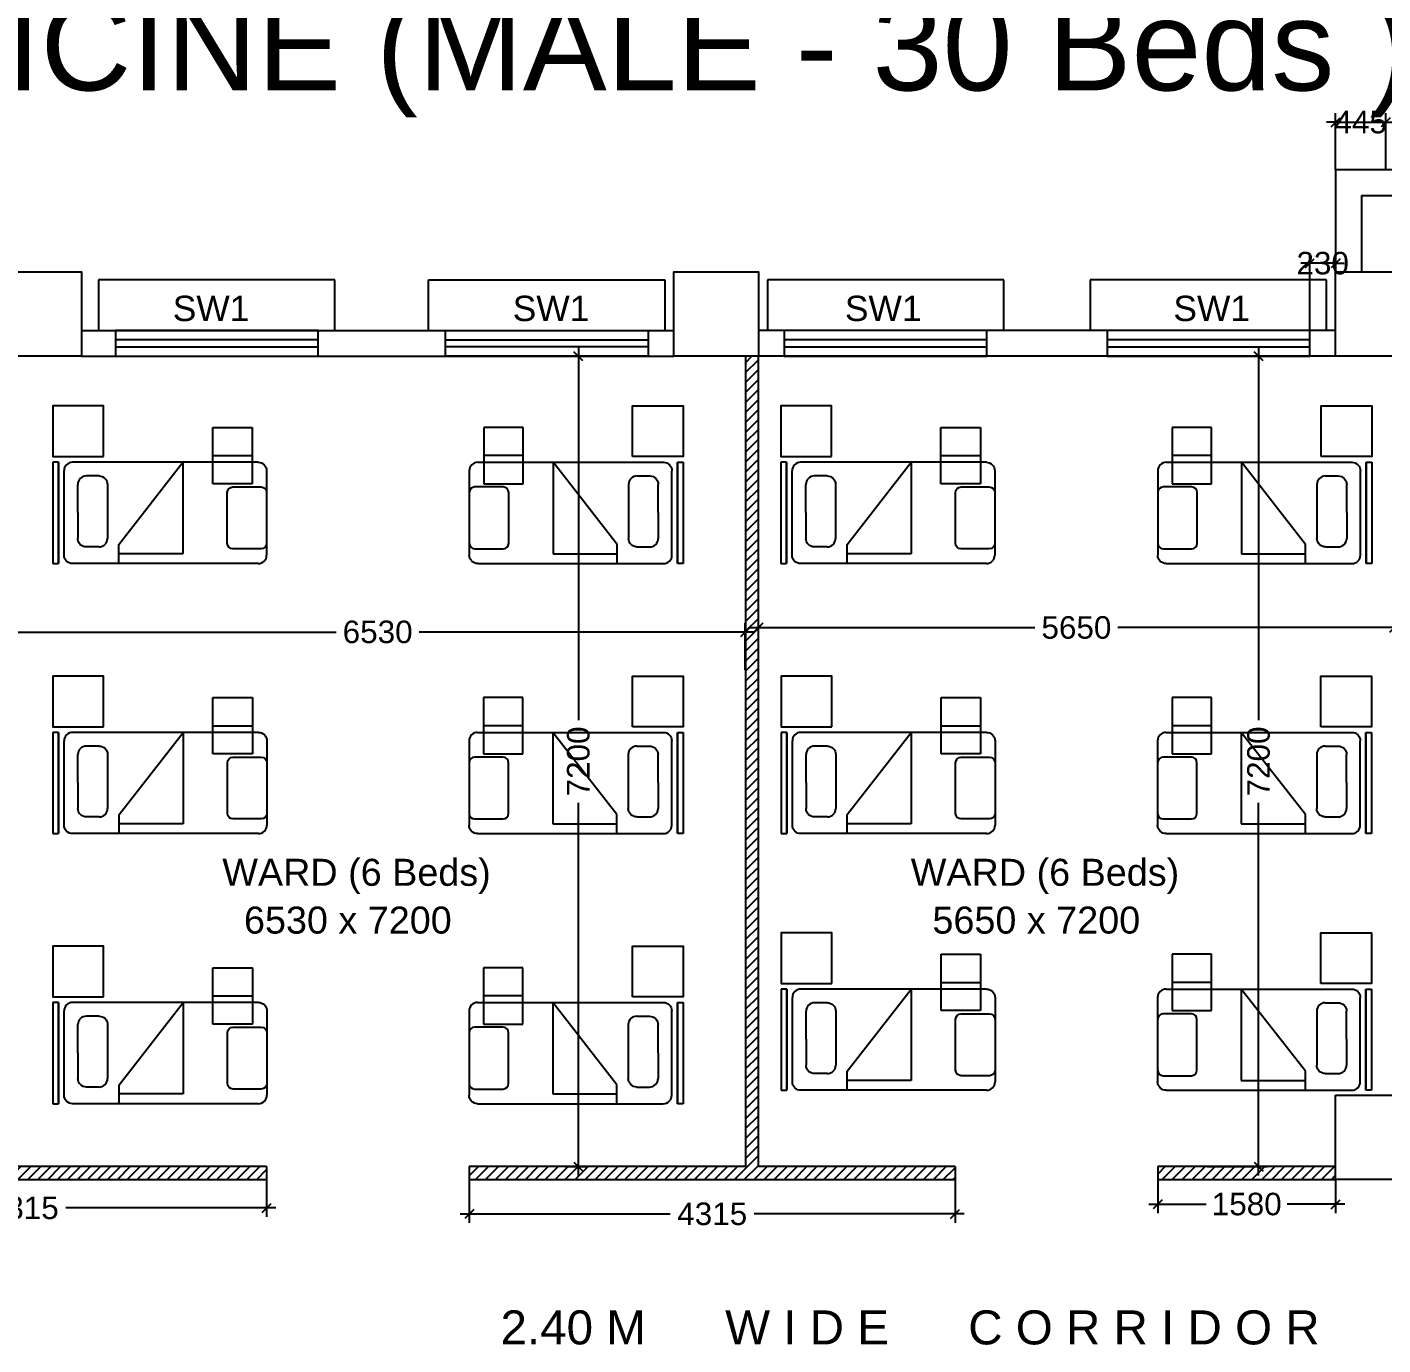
# Model space of a CAD drawing. Extents: x 7620542 to 7843793, y -6476226 to -6093835.
# Drawn here: x 7738926 to 7750969, y -6428428 to -6416719 of the extents above; entities that cross this region are included whole.
import ezdxf
from ezdxf.enums import TextEntityAlignment as Align

# ---------------------------------------------------------------- set-up
doc = ezdxf.new("R2010")
doc.units = 0
doc.header["$LTSCALE"] = 600
doc.header["$MEASUREMENT"] = 0
doc.header["$PDMODE"] = 35
doc.linetypes.add('HIDDEN', pattern=[0.375, 0.25, -0.125])
doc.layers.get('0').update_dxf_attribs({"linetype": 'CONTINUOUS'})
doc.layers.get('Defpoints').update_dxf_attribs({"linetype": 'CONTINUOUS'})
for name, color, linetype in [('Beds', 33, 'CONTINUOUS'), ('chajja', 7, 'CONTINUOUS'), ('DIM-TEXT', 8, 'CONTINUOUS'), ('joinery', 7, 'CONTINUOUS'), ('LA-column', 3, 'CONTINUOUS'), ('PARTI', 21, 'CONTINUOUS'), ('Room Dim', 1, 'CONTINUOUS'), ('TEXT', 6, 'CONTINUOUS'), ('TXT', 6, 'CONTINUOUS'), ('Walls', 7, 'CONTINUOUS'), ('Ward Hatch', 170, 'CONTINUOUS'), ('WIN', 151, 'CONTINUOUS'), ('Working Dim', 5, 'CONTINUOUS')]:
    doc.layers.add(name, color=color, linetype=linetype)
doc.styles.add('ari', font='arial.ttf')
doc.styles.add('ARIAL', font='arial.ttf')
doc.styles.add('RT', font='romant.shx')
doc.dimstyles.new('int. dim', dxfattribs={"dimtxt": 450, "dimasz": 80, "dimexe": 80, "dimexo": 0, "dimgap": 70, "dimtad": 0, "dimdec": 0, "dimzin": 12, "dimdsep": 46, "dimtxsty": 'ari', "dimblk": 'OBLIQUE', "dimcen": 2, "dimdle": 80, "dimclrd": 256, "dimclre": 256, "dimclrt": 6, "dimadec": 0, "dimazin": 0, "dimtfac": 1, "dimtdec": 0, "dimtix": 1, "dimtmove": 2, "dimatfit": 3, "dimfxl": 1, "dimtolj": 1, "dimtzin": 0, "dimlwd": -1, "dimlwe": -1, "dimarcsym": 0})
doc.dimstyles.new('TEXT', dxfattribs={"dimscale": 0, "dimtxt": 600, "dimasz": 300, "dimexe": 300, "dimexo": 30, "dimgap": 50, "dimtad": 0, "dimdec": 0, "dimzin": 0, "dimdsep": 46, "dimtxsty": 'RT', "dimblk": 'OBLIQUE', "dimcen": 0.09, "dimdle": 300, "dimclrd": 256, "dimclre": 256, "dimclrt": 170, "dimadec": 0, "dimazin": 0, "dimtfac": 1, "dimtdec": 0, "dimtofl": 0, "dimtmove": 2, "dimatfit": 3, "dimfxl": 1, "dimfrac": 2, "dimtolj": 1, "dimtzin": 0, "dimlwd": -1, "dimlwe": -1, "dimarcsym": 0})

# ---------------------------------------------------------------- blocks, each defined once
blk = doc.blocks.new('_Oblique')
at = {"color": 0, "linetype": 'ByBlock', "lineweight": -2}
blk.add_line((-0.5, -0.5), (0.5, 0.5), dxfattribs=at)
blk = doc.blocks.new('*D837')
at = {"layer": 'Defpoints', "color": 0, "linetype": 'Continuous', "transparency": 16777216}
for p in [(7720378.96163911, -6413864.705301546, -0.3481877750270144), (7761439.100324302, -6413784.818790153, -21.62170122658627), (7720378.96163911, -6414809.096521415)]:
    blk.add_point(p, dxfattribs=at)
at = {"layer": 'DIM-TEXT', "transparency": 16777216}
for p, q in [((7720378.96163911, -6413864.705301546), (7720378.96163911, -6415109.096521415)), ((7761439.100324302, -6413784.818790153), (7761439.100324302, -6415109.096521415)), ((7720078.96163911, -6414809.096521415), (7730596.343311175, -6414809.096521415)), ((7761739.100324302, -6414809.096521415), (7751221.718652238, -6414809.096521415))]:
    blk.add_line(p, q, dxfattribs=at)
at = {"layer": 'DIM-TEXT', "linetype": 'Continuous', "transparency": 16777216, "xscale": 300, "yscale": 300, "zscale": 300, "rotation": 180}
blk.add_blockref('_Oblique', (7720378.96163911, -6414809.096521415), dxfattribs=at)
at = {"layer": 'DIM-TEXT', "linetype": 'Continuous', "transparency": 16777216, "xscale": 300, "yscale": 300, "zscale": 300}
blk.add_blockref('_Oblique', (7761439.100324302, -6414809.096521415), dxfattribs=at)
at = {"layer": 'DIM-TEXT', "color": 170, "linetype": 'Continuous', "transparency": 16777216, "insert": (7740909.030981706, -6414809.096521415), "char_height": 750, "attachment_point": 5, "style": 'ari'}
blk.add_mtext('\\A1;{\\H1.067x;GENERAL MEDICINE (MALE - 30 Beds )}', dxfattribs=at)
blk = doc.blocks.new('*D1217')
at = {"layer": 'Defpoints', "color": 0, "transparency": 16777216}
for p in [(7750993.924272475, -6417564.015048424), (7750548.973547445, -6417983.662586182), (7750993.924272475, -6417983.662499394)]:
    blk.add_point(p, dxfattribs=at)
at = {"layer": 'Working Dim', "transparency": 16777216}
for p, q in [((7750548.973547445, -6417983.662586182), (7750548.973547445, -6417484.015048424)), ((7750993.924272475, -6417983.662499394), (7750993.924272475, -6417484.015048424)), ((7750548.973547445, -6417564.015048424), (7750468.973547445, -6417564.015048424)), ((7750548.973547445, -6417564.015048424), (7750993.924272475, -6417564.015048424)), ((7750993.924272475, -6417564.015048424), (7751073.924272475, -6417564.015048424))]:
    blk.add_line(p, q, dxfattribs=at)
at = {"layer": 'Working Dim', "transparency": 16777216, "xscale": 80, "yscale": 80, "zscale": 80}
blk.add_blockref('_Oblique', (7750548.973547445, -6417564.015048424), dxfattribs=at)
at = {"layer": 'Working Dim', "transparency": 16777216, "xscale": 80, "yscale": 80, "zscale": 80, "rotation": 180}
blk.add_blockref('_Oblique', (7750993.924272475, -6417564.015048424), dxfattribs=at)
at = {"layer": 'Working Dim', "color": 6, "transparency": 16777216, "insert": (7750771.44890996, -6417564.015048424), "char_height": 200, "attachment_point": 5, "style": 'ari'}
blk.add_mtext('\\A1;445', dxfattribs=at)
blk = doc.blocks.new('*D1218')
at = {"layer": 'Defpoints', "color": 0, "transparency": 16777216}
for p in [(7752793.924272475, -6417564.015048424), (7750993.924272475, -6417983.662499394), (7752793.924272475, -6417983.662484102)]:
    blk.add_point(p, dxfattribs=at)
at = {"layer": 'Working Dim', "transparency": 16777216}
for p, q in [((7750993.924272475, -6417983.662499394), (7750993.924272475, -6417484.015048424)), ((7752793.924272475, -6417983.662484102), (7752793.924272475, -6417484.015048424)), ((7750913.924272475, -6417564.015048424), (7751535.042962789, -6417564.015048424)), ((7752873.924272475, -6417564.015048424), (7752252.805582161, -6417564.015048424))]:
    blk.add_line(p, q, dxfattribs=at)
at = {"layer": 'Working Dim', "transparency": 16777216, "xscale": 80, "yscale": 80, "zscale": 80, "rotation": 180}
blk.add_blockref('_Oblique', (7750993.924272475, -6417564.015048424), dxfattribs=at)
at = {"layer": 'Working Dim', "transparency": 16777216, "xscale": 80, "yscale": 80, "zscale": 80}
blk.add_blockref('_Oblique', (7752793.924272475, -6417564.015048424), dxfattribs=at)
at = {"layer": 'Working Dim', "color": 6, "transparency": 16777216, "insert": (7751893.924272475, -6417564.015048424), "char_height": 200, "attachment_point": 5, "style": 'ari'}
blk.add_mtext('\\A1;1800', dxfattribs=at)
blk = doc.blocks.new('*D2108')
at = {"layer": 'Defpoints', "color": 0, "linetype": 'Continuous', "transparency": 16777216}
for p in [(7720379.050685337, -6417001.407194145), (7720379.050685337, -6419313.591990284, -0.3481877750270144), (7761439.189370529, -6419393.478501678, -21.62170122658627)]:
    blk.add_point(p, dxfattribs=at)
at = {"layer": 'DIM-TEXT', "transparency": 16777216}
for p, q in [((7720379.050685337, -6419313.591990284), (7720379.050685337, -6416701.407194145)), ((7761439.189370529, -6419393.478501678), (7761439.189370529, -6416701.407194145)), ((7720079.050685337, -6417001.407194145), (7730596.432357402, -6417001.407194145)), ((7761739.189370529, -6417001.407194145), (7751221.807698465, -6417001.407194145))]:
    blk.add_line(p, q, dxfattribs=at)
at = {"layer": 'DIM-TEXT', "linetype": 'Continuous', "transparency": 16777216, "xscale": 300, "yscale": 300, "zscale": 300, "rotation": 180}
blk.add_blockref('_Oblique', (7720379.050685337, -6417001.407194145), dxfattribs=at)
at = {"layer": 'DIM-TEXT', "linetype": 'Continuous', "transparency": 16777216, "xscale": 300, "yscale": 300, "zscale": 300}
blk.add_blockref('_Oblique', (7761439.189370529, -6417001.407194145), dxfattribs=at)
at = {"layer": 'DIM-TEXT', "color": 170, "linetype": 'Continuous', "transparency": 16777216, "insert": (7740909.120027933, -6417001.407194145), "char_height": 750, "attachment_point": 5, "style": 'ari'}
blk.add_mtext('\\A1;{\\H1.067x;GENERAL MEDICINE (MALE - 30 Beds )}', dxfattribs=at)
blk = doc.blocks.new('*D2190')
at = {"layer": 'Defpoints', "color": 0, "transparency": 16777216}
for p in [(7750318.43225617, -6418817.175848828), (7750318.43225617, -6419413.912345083, 7.413710186609643), (7750548.973546243, -6419413.790342965)]:
    blk.add_point(p, dxfattribs=at)
at = {"layer": 'Working Dim', "transparency": 16777216}
for p, q in [((7750318.43225617, -6419413.912345083), (7750318.43225617, -6418737.175848828)), ((7750548.973546243, -6419413.790342965), (7750548.973546243, -6418737.175848828)), ((7750318.43225617, -6418817.175848828), (7750238.43225617, -6418817.175848828)), ((7750548.973546243, -6418817.175848828), (7750318.43225617, -6418817.175848828)), ((7750548.973546243, -6418817.175848828), (7750628.973546243, -6418817.175848828))]:
    blk.add_line(p, q, dxfattribs=at)
at = {"layer": 'Working Dim', "transparency": 16777216, "xscale": 80, "yscale": 80, "zscale": 80}
blk.add_blockref('_Oblique', (7750318.43225617, -6418817.175848828), dxfattribs=at)
at = {"layer": 'Working Dim', "transparency": 16777216, "xscale": 80, "yscale": 80, "zscale": 80, "rotation": 180}
blk.add_blockref('_Oblique', (7750548.973546243, -6418817.175848828), dxfattribs=at)
at = {"layer": 'Working Dim', "color": 6, "transparency": 16777216, "insert": (7750433.702901207, -6418817.175848828), "char_height": 200, "attachment_point": 5, "style": 'ari'}
blk.add_mtext('\\A1;230', dxfattribs=at)
blk = doc.blocks.new('A$C1D410D94')
at = {"layer": 'Beds', "color": 8, "linetype": 'Continuous', "ltscale": 5}
for p, q in [((-1253.926102783997, 437.637343761744), (-1203.926102785161, 437.6377056769562)), ((-1253.919588310178, -462.362656218931), (-1253.926102783997, 437.637343761744)), ((-1203.919588311343, -462.3622943037189), (-1203.926102785161, 437.6377056769562)), ((-1203.926102785161, 437.6377056769562), (-1203.926102785161, 437.6377056769562)), ((-1203.926102785161, 437.6377056769562), (-1203.919588311343, -462.3622943037189)), ((-1152.754933711258, 377.4819211837603), (-1153.926701267599, 362.6381627016236)), ((-1153.926701267599, 362.6381627016236), (-1153.921272539417, -387.3618372821947)), ((-1148.458160500042, 391.5444522855105), (-1152.754933711258, 377.4819211837603)), ((-1141.427003806457, 404.4351281794953), (-1148.458160500042, 391.5444522855105)), ((-1132.052085803123, 415.763321038452), (-1141.427003806457, 404.4351281794953)), ((-1120.724028662429, 425.1384030346526), (-1132.052085803123, 415.763321038452)), ((-1107.833454557112, 432.1697463407182), (-1120.724028662429, 425.1384030346526)), ((-1093.770985659445, 436.4667231292697), (-1107.833454557112, 432.1697463407182)), ((-1078.92724414228, 437.6387055728119), (-1093.770985659445, 436.4667231292697)), ((571.0727558141807, 437.6506487748119), (-1078.92724414228, 437.6387055728119)), ((-666.427244151826, 437.641691373312), (-666.4260226880433, 268.8916913769208)), ((571.0727558141807, 437.6506487748119), (585.5258892962011, 436.4788783909752)), ((585.5258892962011, 436.4788783909752), (599.5884203979513, 432.1821051796432)), ((599.5884203979513, 432.1821051796432), (612.4790962920524, 425.150948486058)), ((612.4790962920524, 425.150948486058), (623.8072891507763, 415.7760304827243)), ((623.8072891507763, 415.7760304827243), (633.182371146977, 404.4479733420303)), ((633.182371146977, 404.4479733420303), (640.2137144531589, 391.5573992365971)), ((640.2137144531589, 391.5573992365971), (644.5106912417104, 377.4949303390458)), ((644.5106912417104, 377.4949303390458), (646.0732986852527, 362.6511916492599)), ((646.0787274134345, -387.3488083346747), (646.0732986852527, 362.6511916492599)), ((-1026.582086067065, 243.1078344570706), (-1030.87885927828, 229.045303355204)), ((-1019.550929373479, 255.9985103510554), (-1026.582086067065, 243.1078344570706)), ((-1010.176011370146, 267.3267032098957), (-1019.550929373479, 255.9985103510554)), ((-998.8479542294517, 276.7017852060963), (-1010.176011370146, 267.3267032098957)), ((-985.9573801241349, 283.7331285122783), (-998.8479542294517, 276.7017852060963)), ((-971.8949112265836, 288.0301053008298), (-985.9573801241349, 283.7331285122783)), ((-957.0511697093025, 289.202087744372), (-971.8949112265836, 288.0301053008298)), ((-842.98866971198, 289.2029133634642), (-957.0511697093025, 289.202087744372)), ((-842.98866971198, 289.2029133634642), (-828.5355362298433, 288.0311429796275)), ((-828.5355362298433, 288.0311429796275), (-814.4730051280931, 283.7343697682955)), ((-814.4730051280931, 283.7343697682955), (-801.5823292341083, 276.7032130747103)), ((-801.5823292341083, 276.7032130747103), (-790.254136375268, 267.3282950713765)), ((-790.254136375268, 267.3282950713765), (-780.8790543790674, 256.0002379306825)), ((-780.8790543790674, 256.0002379306825), (-773.8477110730018, 243.1096638253657)), ((-773.8477110730018, 243.1096638253657), (-769.5507342844503, 229.047194927698)), ((-97.67661081347612, 350.1458081607707), (-666.4266108002048, 350.1416913751746)), ((-666.4260226880433, 268.8916913769208), (-97.67072969127915, -462.354191821767)), ((-97.67072969127915, -462.354191821767), (-97.67661081347612, 350.1458081607707)), ((-1030.87885927828, 229.045303355204), (-1032.050626834738, 214.2015448731836)), ((-1032.048964286689, -15.48595512192691), (-1032.050626834738, 214.2015448731836)), ((-769.5507342844503, 229.047194927698), (-767.9881268409081, 214.2034562379122)), ((-767.9846547167981, -265.4840437518433), (-767.9881268409081, 214.2034562379122)), ((-1032.048964286689, -15.48595512192691), (-1032.047154710628, -265.4859551164554)), ((-1030.875175094581, -279.939071633853), (-1032.047154710628, -265.4859551164554)), ((-1026.57819830603, -294.0015405314043), (-1030.875175094581, -279.939071633853)), ((-1019.546854999848, -306.8921146368374), (-1026.57819830603, -294.0015405314043)), ((-1010.171773003647, -318.220171777415), (-1019.546854999848, -306.8921146368374)), ((-998.8435801448068, -327.5950897808652), (-1010.171773003647, -318.220171777415)), ((-985.952904250822, -334.6262464744504), (-998.8435801448068, -327.5950897808652)), ((-971.8903731490718, -338.923019685666), (-985.952904250822, -334.6262464744504)), ((-957.0466118395561, -340.4854122421238), (-971.8903731490718, -338.923019685666)), ((-842.9841118422337, -340.4845866230316), (-957.0466118395561, -340.4854122421238)), ((-842.9841118422337, -340.4845866230316), (-828.5309981524479, -338.9219820068683)), ((-828.5309981524479, -338.9219820068683), (-814.4685292547802, -334.6250052183167)), ((-814.4685292547802, -334.6250052183167), (-801.5779551494634, -327.5936619122512)), ((-801.5779551494634, -327.5936619122512), (-790.2498980087694, -318.2185799160506)), ((-790.2498980087694, -318.2185799160506), (-780.8749800054356, -306.8903870572103)), ((-780.8749800054356, -306.8903870572103), (-773.8438233118504, -293.9997111631091)), ((-773.8438233118504, -293.9997111631091), (-769.5470501006348, -279.9371800613589)), ((-769.5470501006348, -279.9371800613589), (-767.9846547167981, -265.4840437518433)), ((-1203.919588311343, -462.3622943037189), (-1253.919588310178, -462.362656218931)), ((-1152.74929292337, -401.8149537994759), (-1153.921272539417, -387.3618372821947)), ((-1148.452316134819, -415.8774226971436), (-1152.74929292337, -401.8149537994759)), ((-1141.420972828753, -428.7679968024603), (-1148.452316134819, -415.8774226971436)), ((-1132.045890832553, -440.0960539431543), (-1141.420972828753, -428.7679968024603)), ((-1120.717697973712, -449.4709719466045), (-1132.045890832553, -440.0960539431543)), ((-1107.827022079728, -456.5021286401897), (-1120.717697973712, -449.4709719466045)), ((-1093.764490977861, -460.7989018514053), (-1107.827022079728, -456.5021286401897)), ((-1078.920729668462, -462.3612944077467), (-1093.764490977861, -460.7989018514053)), ((571.079270287999, -462.3493512058631), (-1078.920729668462, -462.3612944077467)), ((571.079270287999, -462.3493512058631), (585.5323839777848, -460.7867465896998)), ((585.5323839777848, -460.7867465896998), (599.5948528753361, -456.4897698011483)), ((599.5948528753361, -456.4897698011483), (612.4854269807693, -449.4584264950827)), ((612.4854269807693, -449.4584264950827), (623.8134841213468, -440.0833444988821)), ((623.8134841213468, -440.0833444988821), (633.1884021246806, -428.7551516400418)), ((633.1884021246806, -428.7551516400418), (640.2195588182658, -415.8644757459406)), ((640.2195588182658, -415.8644757459406), (644.5163320295978, -401.8019446441904)), ((644.5163320295978, -401.8019446441904), (646.0787274134345, -387.3488083346747))]:
    blk.add_line(p, q, dxfattribs=at)
at = {"layer": 'Beds', "color": 8, "linetype": 'HIDDEN', "ltscale": 100}
blk.add_line((167.6470826141303, -520.7527449331974), (517.6470826141303, -520.7527449331974), dxfattribs=at)
at = {"layer": 'Beds', "color": 8}
blk.add_lwpolyline([(646.0760130493436, -192.348808342882), (646.0760130491108, 257.6511916570889, 0.414213562373081), (596.0760130491108, 307.6511916570889), (346.0760130492272, 307.6511916571035, 0.414213562373095), (296.0760130492272, 257.6511916571035), (296.0760130492272, -192.3488083428965, 0.414213562373095), (346.0760130492272, -242.3488083428965), (596.0760130493436, -242.3488083428965, 0.4142135623731774)], format="xyb", close=True, dxfattribs=at)
at = {"layer": 'Beds', "color": 8, "linetype": 'HIDDEN', "ltscale": 100}
blk.add_lwpolyline([(517.6470826141303, -770.7527449331974), (517.6470826141303, -270.7527449331974), (167.6470826141303, -270.7527449331974), (167.6470826141303, -770.7527449331974)], close=True, dxfattribs=at)
at = {"layer": 'Beds', "color": 8, "linetype": 'Continuous', "ltscale": 5}
blk.add_lwpolyline([(-803.92393126362, -512.3593038972758), (-803.92393126362, -962.3593038972758), (-1253.92393126362, -962.3593038972758), (-1253.92393126362, -512.3593038972758)], close=True, dxfattribs=at)
blk = doc.blocks.new('*D2283')
at = {"layer": 'Defpoints', "color": 0, "transparency": 16777216}
for p in [(7745304.647528711, -6422093.635399173), (7738775.14674862, -6422429.699629301, 6.162107137963176), (7745304.647528711, -6422429.699629301, 6.162107138210558)]:
    blk.add_point(p, dxfattribs=at)
at = {"layer": 'Working Dim', "transparency": 16777216}
for p, q in [((7738775.14674862, -6422429.699629301), (7738775.14674862, -6422013.635399173)), ((7745304.647528711, -6422429.699629301), (7745304.647528711, -6422013.635399173)), ((7738695.14674862, -6422093.635399173), (7741671.056756673, -6422093.635399173)), ((7745384.647528711, -6422093.635399173), (7742408.737520657, -6422093.635399173))]:
    blk.add_line(p, q, dxfattribs=at)
at = {"layer": 'Working Dim', "transparency": 16777216, "xscale": 80, "yscale": 80, "zscale": 80, "rotation": 180}
blk.add_blockref('_Oblique', (7738775.14674862, -6422093.635399173), dxfattribs=at)
at = {"layer": 'Working Dim', "transparency": 16777216, "xscale": 80, "yscale": 80, "zscale": 80}
blk.add_blockref('_Oblique', (7745304.647528711, -6422093.635399173), dxfattribs=at)
at = {"layer": 'Working Dim', "color": 6, "transparency": 16777216, "insert": (7742039.897138665, -6422093.635399173), "char_height": 200, "attachment_point": 5, "style": 'ari'}
blk.add_mtext('\\A1;6530', dxfattribs=at)
blk = doc.blocks.new('*D2284')
at = {"layer": 'Defpoints', "color": 0, "transparency": 16777216}
for p in [(7743707.574208947, -6419643.758711589, 18.20108309086708), (7743823.073222604, -6419643.758711589), (7743707.574208947, -6426843.593708081, 3.259543983084619)]:
    blk.add_point(p, dxfattribs=at)
at = {"layer": 'Working Dim', "transparency": 16777216}
for p, q in [((7743707.574208947, -6419643.758711589), (7743903.073222604, -6419643.758711589)), ((7743823.073222604, -6419563.758711589), (7743823.073222604, -6422876.200084324)), ((7743823.073222604, -6426923.593708081), (7743823.073222604, -6423611.152335347)), ((7743707.574208947, -6426843.593708081), (7743903.073222604, -6426843.593708081))]:
    blk.add_line(p, q, dxfattribs=at)
at = {"layer": 'Working Dim', "transparency": 16777216, "xscale": 80, "yscale": 80, "zscale": 80}
for p, rotation in [((7743823.073222604, -6419643.758711589), 90), ((7743823.073222604, -6426843.593708081), 270)]:
    blk.add_blockref('_Oblique', p, dxfattribs=dict(at, rotation=rotation))
at = {"layer": 'Working Dim', "color": 6, "transparency": 16777216, "insert": (7743823.073222606, -6423243.676209834), "char_height": 200, "attachment_point": 5, "rotation": 90, "style": 'ari'}
blk.add_mtext('\\A1;7200', dxfattribs=at)
blk = doc.blocks.new('*D2285')
at = {"layer": 'Defpoints', "color": 0, "transparency": 16777216}
for p in [(7751071.148270493, -6422054.469952447), (7745421.647528711, -6422429.699629301, 6.162107138210558), (7751071.148270493, -6422429.693013943, 9.276813110405783)]:
    blk.add_point(p, dxfattribs=at)
at = {"layer": 'Working Dim', "transparency": 16777216}
for p, q in [((7745341.647528711, -6422054.469952447), (7747878.103220202, -6422054.469952447)), ((7745421.647528711, -6422429.699629301), (7745421.647528711, -6421974.469952447)), ((7751151.148270493, -6422054.469952447), (7748614.692579001, -6422054.469952447)), ((7751071.148270493, -6422429.693013943), (7751071.148270493, -6421974.469952447))]:
    blk.add_line(p, q, dxfattribs=at)
at = {"layer": 'Working Dim', "transparency": 16777216, "xscale": 80, "yscale": 80, "zscale": 80, "rotation": 180}
blk.add_blockref('_Oblique', (7745421.647528711, -6422054.469952447), dxfattribs=at)
at = {"layer": 'Working Dim', "transparency": 16777216, "xscale": 80, "yscale": 80, "zscale": 80}
blk.add_blockref('_Oblique', (7751071.148270493, -6422054.469952447), dxfattribs=at)
at = {"layer": 'Working Dim', "color": 6, "transparency": 16777216, "insert": (7748246.397899602, -6422054.469952447), "char_height": 200, "attachment_point": 5, "style": 'ari'}
blk.add_mtext('\\A1;5650', dxfattribs=at)
blk = doc.blocks.new('*D2286')
at = {"layer": 'Defpoints', "color": 0, "transparency": 16777216}
for p in [(7749419.147034422, -6419643.768441592, 19.91139215868331), (7749864.595096789, -6419643.768441592), (7749408.751002075, -6426843.593708081, 6.025734594742094)]:
    blk.add_point(p, dxfattribs=at)
at = {"layer": 'Working Dim', "transparency": 16777216}
for p, q in [((7749419.147034422, -6419643.768441592), (7749944.595096789, -6419643.768441592)), ((7749864.595096789, -6419563.768441592), (7749864.595096789, -6422876.204949326)), ((7749864.595096789, -6426923.593708081), (7749864.595096789, -6423611.157200349)), ((7749408.751002075, -6426843.593708081), (7749944.595096789, -6426843.593708081))]:
    blk.add_line(p, q, dxfattribs=at)
at = {"layer": 'Working Dim', "transparency": 16777216, "xscale": 80, "yscale": 80, "zscale": 80}
for p, rotation in [((7749864.595096789, -6419643.768441592), 90), ((7749864.595096789, -6426843.593708081), 270)]:
    blk.add_blockref('_Oblique', p, dxfattribs=dict(at, rotation=rotation))
at = {"layer": 'Working Dim', "color": 6, "transparency": 16777216, "insert": (7749864.595096791, -6423243.681074836), "char_height": 200, "attachment_point": 5, "rotation": 90, "style": 'ari'}
blk.add_mtext('\\A1;7200', dxfattribs=at)
blk = doc.blocks.new('*D2335')
at = {"layer": 'Defpoints', "color": 0, "transparency": 16777216}
for p in [(7736739.145288243, -6426958.593708081, 1.710439692402836), (7741054.145288243, -6426958.593708081, 1.710439692402836), (7736739.145288243, -6427211.346636321)]:
    blk.add_point(p, dxfattribs=at)
at = {"layer": 'Working Dim', "transparency": 16777216}
for p, q in [((7736739.145288243, -6426958.593708081), (7736739.145288243, -6427291.346636321)), ((7741054.145288243, -6426958.593708081), (7741054.145288243, -6427291.346636321)), ((7736659.145288243, -6427211.346636321), (7738523.234647042, -6427211.346636321)), ((7741134.145288243, -6427211.346636321), (7739270.055929444, -6427211.346636321))]:
    blk.add_line(p, q, dxfattribs=at)
at = {"layer": 'Working Dim', "transparency": 16777216, "xscale": 80, "yscale": 80, "zscale": 80, "rotation": 180}
blk.add_blockref('_Oblique', (7736739.145288243, -6427211.346636321), dxfattribs=at)
at = {"layer": 'Working Dim', "transparency": 16777216, "xscale": 80, "yscale": 80, "zscale": 80}
blk.add_blockref('_Oblique', (7741054.145288243, -6427211.346636321), dxfattribs=at)
at = {"layer": 'Working Dim', "color": 6, "transparency": 16777216, "insert": (7738896.645288243, -6427211.346636321), "char_height": 200, "attachment_point": 5, "style": 'ari'}
blk.add_mtext('\\A1;4315', dxfattribs=at)
blk = doc.blocks.new('*D2336')
at = {"layer": 'Defpoints', "color": 0, "transparency": 16777216}
for p in [(7748969.145288243, -6426958.593708081, 1.710439692402836), (7750549.147033391, -6426958.593708081, 17.2201868739793), (7750549.147033391, -6427177.535733433)]:
    blk.add_point(p, dxfattribs=at)
at = {"layer": 'Working Dim', "transparency": 16777216}
for p, q in [((7748969.145288243, -6426958.593708081), (7748969.145288243, -6427257.535733433)), ((7750549.147033391, -6426958.593708081), (7750549.147033391, -6427257.535733433)), ((7748889.145288243, -6427177.535733433), (7749400.264851131, -6427177.535733433)), ((7750629.147033391, -6427177.535733433), (7750118.027470503, -6427177.535733433))]:
    blk.add_line(p, q, dxfattribs=at)
at = {"layer": 'Working Dim', "transparency": 16777216, "xscale": 80, "yscale": 80, "zscale": 80, "rotation": 180}
blk.add_blockref('_Oblique', (7748969.145288243, -6427177.535733433), dxfattribs=at)
at = {"layer": 'Working Dim', "transparency": 16777216, "xscale": 80, "yscale": 80, "zscale": 80}
blk.add_blockref('_Oblique', (7750549.147033391, -6427177.535733433), dxfattribs=at)
at = {"layer": 'Working Dim', "color": 6, "transparency": 16777216, "insert": (7749759.146160817, -6427177.535733433), "char_height": 200, "attachment_point": 5, "style": 'ari'}
blk.add_mtext('\\A1;1580', dxfattribs=at)
blk = doc.blocks.new('*D2337')
at = {"layer": 'Defpoints', "color": 0, "transparency": 16777216}
for p in [(7742854.145288243, -6426958.593708081, 1.710439692402836), (7747169.145288243, -6426958.593708081, 1.710439692402836), (7742854.145288243, -6427264.36914438)]:
    blk.add_point(p, dxfattribs=at)
at = {"layer": 'Working Dim', "transparency": 16777216}
for p, q in [((7742854.145288243, -6426958.593708081), (7742854.145288243, -6427344.36914438)), ((7747169.145288243, -6426958.593708081), (7747169.145288243, -6427344.36914438)), ((7742774.145288243, -6427264.36914438), (7744638.234647042, -6427264.36914438)), ((7747249.145288243, -6427264.36914438), (7745385.055929444, -6427264.36914438))]:
    blk.add_line(p, q, dxfattribs=at)
at = {"layer": 'Working Dim', "transparency": 16777216, "xscale": 80, "yscale": 80, "zscale": 80, "rotation": 180}
blk.add_blockref('_Oblique', (7742854.145288243, -6427264.36914438), dxfattribs=at)
at = {"layer": 'Working Dim', "transparency": 16777216, "xscale": 80, "yscale": 80, "zscale": 80}
blk.add_blockref('_Oblique', (7747169.145288243, -6427264.36914438), dxfattribs=at)
at = {"layer": 'Working Dim', "color": 6, "transparency": 16777216, "insert": (7745011.645288243, -6427264.36914438), "char_height": 200, "attachment_point": 5, "style": 'ari'}
blk.add_mtext('\\A1;4315', dxfattribs=at)

msp = doc.modelspace()

# ---------------------------------------------------------------- hatches: boundary and pattern name
at = {"layer": 'Ward Hatch'}
h = msp.add_hatch(dxfattribs=at)
h.set_pattern_fill('ANSI31', color=256, scale=500, style=0)
h.set_pattern_definition([(45, (832124.8892241474, -81878.12799217552), (-44.19417382415921, 44.19417382415922), [])])
h.paths.add_polyline_path([(7734939.054216152, -6426843.593708081), (7732682.146481323, -6426843.593708079), (7732682.146481323, -6419643.581471041), (7732567.146481322, -6419643.581471041), (7732567.146481322, -6426843.593708079), (7730624.054216149, -6426843.59370808), (7730624.05421615, -6426958.593708082), (7734939.054216151, -6426958.593708082)])
h.paths.add_polyline_path([(7722709.054216149, -6426843.593708081), (7720979.145768476, -6426843.593708082), (7720979.145768477, -6426958.593708081), (7722709.05421615, -6426958.59370808)])
h.paths.add_polyline_path([(7728824.054216151, -6426843.593708081), (7726588.146215023, -6426843.59370808), (7726588.146215023, -6419643.57811103), (7726473.146215022, -6419643.57811103), (7726473.146215022, -6426843.59370808), (7724509.05421615, -6426843.59370808), (7724509.054216151, -6426958.593708081), (7728824.05421615, -6426958.593708081)])
h.paths.add_polyline_path([(7747169.05421615, -6426843.593708081), (7745421.647528712, -6426843.593708082), (7745421.647528711, -6419643.57811103), (7745306.647528712, -6419643.57811103), (7745306.64752871, -6426843.593708081), (7742854.054216151, -6426843.593708081), (7742854.05421615, -6426958.593708081), (7747169.05421615, -6426958.593708081)])
h.paths.add_polyline_path([(7741054.054216151, -6426843.593708081), (7738775.146748621, -6426843.59370808), (7738775.146748621, -6419643.57811103), (7738660.146748621, -6419643.57811103), (7738660.146748621, -6426843.593708081), (7736739.05421615, -6426843.593708082), (7736739.054216151, -6426958.593708081), (7741054.05421615, -6426958.593708081)])
h.paths.add_polyline_path([(7750549.147283216, -6426843.593708081), (7748969.05421615, -6426843.593708081), (7748969.05421615, -6426958.593708081), (7750549.147283215, -6426958.593708081)])

# ---------------------------------------------------------------- linework, layer by layer
at = {"layer": 'chajja', "linetype": 'HIDDEN', "ltscale": 750}
for points, elevation in [([(7741661.05610845, -6419413.708831393), (7741661.055913133, -6418963.708831386), (7739561.05591314, -6418963.709612601), (7739561.056108442, -6419413.709612609)], -14.83048742369396), ([(7742491.379187687, -6419413.710526459), (7742491.379383004, -6418963.710526451), (7744591.379382997, -6418963.711307667), (7744591.379187695, -6419413.711307675)], -14.83048742369396), ([(7747601.379187732, -6419413.817981758), (7747601.378992415, -6418963.817981751), (7745501.378992422, -6418963.818762966), (7745501.379187725, -6419413.818762974)], -14.83048742369396), ([(7750468.432256177, -6419413.789347057), (7750468.43206086, -6418963.78934705), (7748368.432060868, -6418963.790128266), (7748368.43225617, -6419413.790128273)], -7.416777237084318)]:
    msp.add_lwpolyline(points, dxfattribs=dict(at, elevation=elevation))
at = {"layer": 'LA-column', "color": 2, "flags": 128}
for points, elevation in [([(7738659.968623218, -6419643.692939864), (7738659.968623218, -6418893.692939864), (7739409.968623218, -6418893.692939864), (7739409.968623218, -6419643.692939864)], -13.79943811379348), ([(7744671.647106123, -6419643.692939864), (7744671.647106123, -6418893.692939864), (7745421.647106123, -6418893.692939864), (7745421.647106123, -6419643.692939864)], -12.54783506522039), ([(7750549.146859643, -6418893.70638294), (7751299.146859643, -6418893.70638294), (7751299.146859643, -6419643.70638294), (7750549.146859643, -6419643.70638294)], -12.54783506522039), ([(7750549.146859643, -6426208.68846382), (7751299.146859643, -6426208.68846382), (7751299.146859643, -6426958.68846382), (7750549.146859643, -6426958.68846382)], -15.95827014825522)]:
    msp.add_lwpolyline(points, close=True, dxfattribs=dict(at, elevation=elevation))
at = {"layer": 'PARTI', "color": 7, "linetype": 'Continuous'}
for p, q in [((7745306.647528711, -6419643.730076888, -22.80995072158833), (7745306.647528711, -6426843.593708081, -22.80995072158833)), ((7745421.647528711, -6426843.593708081, -22.80995072158833), (7745421.647528711, -6419643.730076888, -22.80995072158833)), ((7741054.145288243, -6426843.593708081, -22.80995072158833), (7738775.14674862, -6426843.593708081, -22.80995072158833)), ((7741054.145288243, -6426843.593708081, -22.80995072158833), (7741054.145288243, -6426958.593708081, -22.80995072158833)), ((7745306.647528712, -6426843.593708081, -22.80995072158833), (7742854.145288243, -6426843.593708081, -22.80995072158833)), ((7742854.145288243, -6426843.593708081, -22.80995072158833), (7742854.145288243, -6426958.593708081, -22.80995072158833)), ((7747169.145288243, -6426843.593708081, -22.80995072158833), (7745421.647528712, -6426843.593708081, -22.80995072158833)), ((7747169.145288243, -6426843.593708081, -22.80995072158833), (7747169.145288243, -6426958.593708081, -22.80995072158833)), ((7750549.147033391, -6426843.593708081, -22.80995072158833), (7748969.145288243, -6426843.593708081, -22.80995072158833)), ((7748969.145288243, -6426843.593708081, -22.80995072158833), (7748969.145288243, -6426958.593708081, -22.80995072158833)), ((7736739.145288243, -6426958.593708081, -22.80995072158833), (7741054.145288243, -6426958.593708081, -22.80995072158833)), ((7742854.145288243, -6426958.593708081, -22.80995072158833), (7747169.145288243, -6426958.593708081, -22.80995072158833)), ((7748969.145288243, -6426958.593708081, -22.80995072158833), (7750549.147033391, -6426958.593708081, -22.80995072158833))]:
    msp.add_line(p, q, dxfattribs=at)
at = {"layer": 'Walls', "linetype": 'Continuous'}
for p, q in [((7750548.973547445, -6417983.662586182, -14.83048742369396), (7756389.997060058, -6417983.662595144, -14.83048742369396)), ((7750778.973547139, -6418213.662586535, -14.83048742369396), (7756159.997060058, -6418213.66259479, -14.83048742369396))]:
    msp.add_line(p, q, dxfattribs=at)
at = {"layer": 'Walls'}
for p, q in [((7750548.973547445, -6417983.662586182, -14.83048742369396), (7750548.973546243, -6418893.729338964, -14.83048742369396)), ((7750778.973547139, -6418213.662586535, -14.83048742369396), (7750778.973546243, -6418893.729338945, -14.83048742369396)), ((7739410.878406621, -6419413.790342961, -14.83048742369396), (7744671.379187695, -6419413.790342961, -14.83048742369396)), ((7750548.973546243, -6419413.790342965, -14.83048742369396), (7745421.379187695, -6419413.790342961, -14.83048742369396)), ((7739410.878406621, -6419643.790342961, -14.83048742369396), (7744671.379187695, -6419643.790342961, -14.83048742369396)), ((7750548.973546243, -6419643.790342961, -14.83048742369396), (7745421.379187695, -6419643.790342961, -14.83048742369396))]:
    msp.add_line(p, q, dxfattribs=at)
at = {"layer": 'WIN', "linetype": 'Continuous'}
for points, elevation in [([(7741511.056108442, -6419413.709595487), (7739711.056108442, -6419413.709595487), (7739711.056108442, -6419643.709827297), (7741511.056108442, -6419643.709827297)], -14.83048742369396), ([(7742641.379187695, -6419413.711290553), (7744441.379187695, -6419413.711290553), (7744441.379187695, -6419643.711522363), (7742641.379187695, -6419643.711522363)], -14.83048742369396), ([(7747451.379187725, -6419413.818745852), (7745651.379187725, -6419413.818745852), (7745651.379187725, -6419643.818977662), (7747451.379187725, -6419643.818977662)], -14.83048742369396), ([(7750318.43225617, -6419413.790111152), (7748518.43225617, -6419413.790111152), (7748518.43225617, -6419643.790342961), (7750318.43225617, -6419643.790342961)], -7.416777237084318), ([(7741511.056108442, -6419496.493056172), (7739711.056108442, -6419496.493056172), (7739711.056108442, -6419560.926366613), (7741511.056108442, -6419560.926366613)], -14.83048742369396), ([(7742641.379187695, -6419496.494751237), (7744441.379187695, -6419496.494751237), (7744441.379187695, -6419560.928061679), (7742641.379187695, -6419560.928061679)], -14.83048742369396), ([(7747451.379187725, -6419496.602206537), (7745651.379187725, -6419496.602206537), (7745651.379187725, -6419561.035516978), (7747451.379187725, -6419561.035516978)], -14.83048742369396), ([(7750318.43225617, -6419496.573571836), (7748518.43225617, -6419496.573571836), (7748518.43225617, -6419561.006882277), (7750318.43225617, -6419561.006882277)], -7.416777237084318)]:
    msp.add_lwpolyline(points, close=True, dxfattribs=dict(at, elevation=elevation))

# ---------------------------------------------------------------- block references
at = {"layer": 'Beds', "xscale": -1, "rotation": 180}
for p in [(7740408.073234049, -6421047.423504332, -22.80995072158833), (7746875.575512606, -6421047.423504332, -22.80995072158833), (7740409.79645121, -6423447.423504474, -22.80995072158833), (7746877.298729767, -6423447.423504474, -22.80995072158833), (7746877.284186631, -6425728.232319323, -22.80995072158833), (7740409.782770815, -6425847.423504403, -22.80995072158833)]:
    msp.add_blockref('A$C1D410D94', p, dxfattribs=at)
at = {"layer": 'Beds', "rotation": 180}
for p in [(7743500.22537152, -6421047.423504332, -22.80995072158833), (7749615.225409609, -6421047.423504332, -22.80995072158833), (7743498.502154359, -6423447.423504474, -22.80995072158833), (7749613.502192448, -6423447.423504474, -22.80995072158833), (7749613.515010101, -6425728.232319323, -22.80995072158833), (7743498.515834753, -6425847.423504403, -22.80995072158833)]:
    msp.add_blockref('A$C1D410D94', p, dxfattribs=at)

# ---------------------------------------------------------------- texts
at = {"layer": 'joinery', "style": 'ari'}
for p in [(7740560.481062649, -6419330.56073029, -14.83048742369396), (7743580.153123968, -6419330.56073029, -14.83048742369396), (7746530.639254943, -6419330.56073029, -14.83048742369396), (7749448.30815802, -6419330.56073029, -14.83048742369396)]:
    msp.add_text('SW1', height=225, dxfattribs=at).set_placement(p, align=Align.CENTER)
at = {"layer": 'Room Dim', "style": 'ARIAL'}
for s, p in [('6530 x 7200', (7741775.239063527, -6424773.364693962, -22.80995072158833)), ('5650 x 7200', (7747890.239101616, -6424773.364693962, -22.80995072158833))]:
    msp.add_text(s, height=240, dxfattribs=at).set_placement(p, align=Align.CENTER)
at = {"layer": 'TEXT', "color": 7, "style": 'ARIAL'}
for p in [(7741852.540931123, -6424348.729461886, -22.80995072158833), (7747967.540969213, -6424348.729461886, -22.80995072158833)]:
    msp.add_text('WARD (6 Beds)', height=240, dxfattribs=at).set_placement(p, align=Align.CENTER)
at = {"layer": 'TXT', "color": 7, "style": 'ARIAL'}
msp.add_text('2.40 M      W I D E      C O R R I D O R', height=302.400000128895, dxfattribs=at).set_placement((7746768.930245935, -6428423.617427711, -22.80995072158833), align=Align.CENTER)

# ---------------------------------------------------------------- dimensions: what is measured, and where the dimension line sits
at = {"layer": 'DIM-TEXT', "linetype": 'Continuous'}
for base, p1, p2, picture, middle in [((7720378.96163911, -6414809.096521415, 2.691205284729483), (7761439.100324302, -6413784.818790153, -18.93049594185679), (7720378.96163911, -6413864.705301546, 2.343017509702468), '*D837', (7740909.030981706, -6414809.096521415, 2.691205284729483)), ((7720379.050685337, -6417001.407194145, 3.722254594760932), (7761439.189370529, -6419393.478501678, -17.89944663182535), (7720379.050685337, -6419313.591990284, 3.374066819733917), '*D2108', (7740909.120027933, -6417001.407194145, 3.722254594760932))]:
    dim = msp.add_linear_dim(base=base, p1=p1, p2=p2, angle=180, text='{\\H1.067x;GENERAL MEDICINE (MALE - 30 Beds )}', dimstyle='TEXT', override={"dimscale": 1, "dimtxt": 750, "dimexo": 0, "dimtxsty": 'ari'}, dxfattribs=at)
    dim.commit()
    dim.dimension.update_dxf_attribs({"geometry": picture, "text_midpoint": middle})
at = {"layer": 'Working Dim'}
for base, p1, p2, override, picture, middle in [((7750993.924272475, -6417564.015048424, -14.83048742369396), (7750548.973547445, -6417983.662586182, -14.83048742369396), (7750993.924272475, -6417983.662499394, -14.83048742369396), {"dimtxt": 200, "dimarcsym": 1}, '*D1217', (7750771.44890996, -6417564.015048424, -14.83048742369396)), ((7752793.924272475, -6417564.015048424, -14.83048742369396), (7750993.924272475, -6417983.662499394, -14.83048742369396), (7752793.924272475, -6417983.662484102, -14.83048742369396), {"dimtxt": 200, "dimarcsym": 1}, '*D1218', (7751893.924272475, -6417564.015048424, -14.83048742369396)), ((7751071.148270493, -6422054.469952447, -22.80995072158833), (7745421.647528711, -6422429.699629301, -16.64784358337777), (7751071.148270493, -6422429.693013943, -13.53313761118254), {"dimtxt": 200}, '*D2285', (7748246.397899602, -6422054.469952447, -22.80995072158833)), ((7745304.647528711, -6422093.635399173, -22.80995072158833), (7738775.14674862, -6422429.699629301, -16.64784358362515), (7745304.647528711, -6422429.699629301, -16.64784358337777), {"dimtxt": 200}, '*D2283', (7742039.897138665, -6422093.635399173, -22.80995072158833)), ((7736739.145288243, -6427211.346636321, -22.80995072158833), (7741054.145288243, -6426958.593708081, -21.09951102918549), (7736739.145288243, -6426958.593708081, -21.09951102918549), {"dimtxt": 200}, '*D2335', (7738896.645288243, -6427211.346636321, -22.80995072158833)), ((7742854.145288243, -6427264.36914438, -22.80995072158833), (7747169.145288243, -6426958.593708081, -21.09951102918549), (7742854.145288243, -6426958.593708081, -21.09951102918549), {"dimtxt": 200}, '*D2337', (7745011.645288243, -6427264.36914438, -22.80995072158833)), ((7750549.147033391, -6427177.535733433, -22.80995072158833), (7748969.145288243, -6426958.593708081, -21.09951102918549), (7750549.147033391, -6426958.593708081, -5.589763847609024), {"dimtxt": 200}, '*D2336', (7749759.146160817, -6427177.535733433, -22.80995072158833))]:
    dim = msp.add_linear_dim(base=base, p1=p1, p2=p2, dimstyle='int. dim', override=override, dxfattribs=at)
    dim.commit()
    dim.dimension.update_dxf_attribs({"geometry": picture, "text_midpoint": middle})
at = {"layer": 'Working Dim', "color": 7}
dim = msp.add_linear_dim(base=(7750318.43225617, -6418817.175848828, -14.83048742369396), p1=(7750548.973546243, -6419413.790342965, -14.83048742369396), p2=(7750318.43225617, -6419413.912345083, -7.416777237084318), text='230', dimstyle='int. dim', override={"dimtxt": 200, "dimarcsym": 1}, dxfattribs=at)
dim.commit()
dim.dimension.update_dxf_attribs({"geometry": '*D2190', "text_midpoint": (7750433.702901207, -6418817.175848828, -14.83048742369396)})
at = {"layer": 'Working Dim'}
for base, p1, p2, picture, middle in [((7743823.073222604, -6419643.758711589, -22.80995072158833), (7743707.574208947, -6426843.593708081, -19.55040673850371), (7743707.574208947, -6419643.758711589, -4.608867630721246), '*D2284', (7743823.073222606, -6423243.676209834, -22.80995072158833)), ((7749864.595096789, -6419643.768441592, -22.80995072158833), (7749408.751002075, -6426843.593708081, -16.78421612684623), (7749419.147034422, -6419643.768441592, -2.89855856290502), '*D2286', (7749864.595096791, -6423243.681074836, -22.80995072158833))]:
    dim = msp.add_linear_dim(base=base, p1=p1, p2=p2, angle=90, dimstyle='int. dim', override={"dimtxt": 200}, dxfattribs=at)
    dim.commit()
    dim.dimension.update_dxf_attribs({"geometry": picture, "text_midpoint": middle})

doc.saveas('drawing.dxf')
